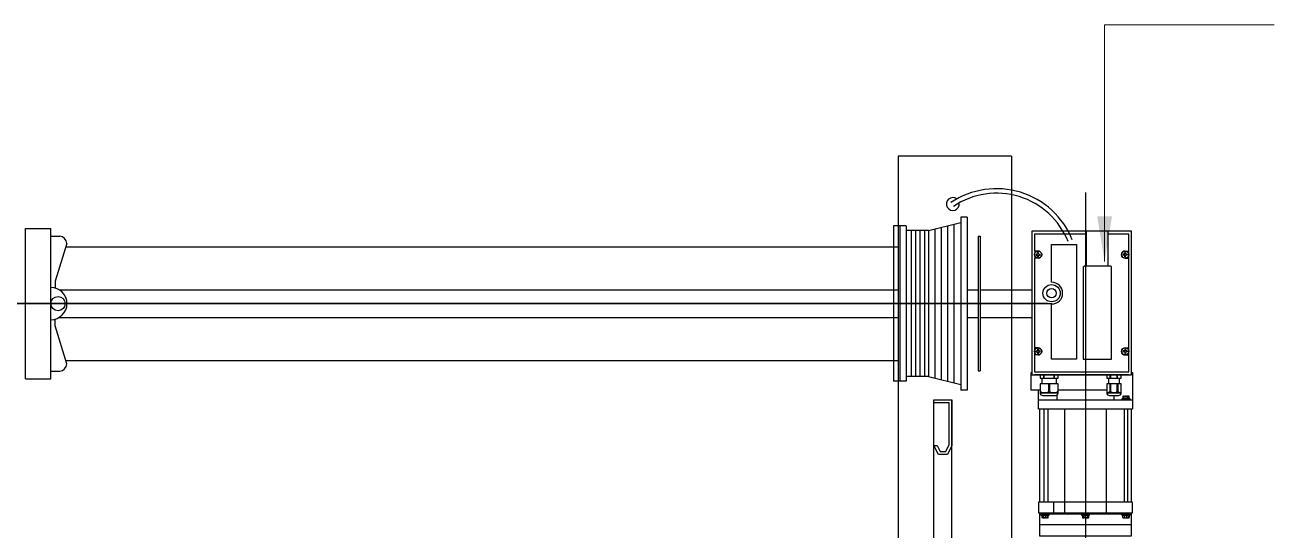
# Model space of a CAD drawing. Header units: millimetres. Extents: x 909 to 159266, y 137 to 21462.
# Drawn here: x 89987 to 91363, y 17949 to 18506 of the extents above; entities that cross this region are included whole.
import ezdxf

# ---------------------------------------------------------------- set-up
doc = ezdxf.new("R2010")
doc.units = ezdxf.units.MM
doc.header["$LTSCALE"] = 50
doc.header["$MEASUREMENT"] = 0
for name, color, linetype in [('FIN', 5, 'Continuous'), ('LC-003-002-----0', 1, 'Continuous'), ('OHD Frame', 2, 'Continuous'), ('OHD Track', 4, 'Continuous')]:
    doc.layers.add(name, color=color, linetype=linetype)
doc.styles.get("Standard").update_dxf_attribs({"font": 'NanumGothicBold.ttf'})
doc.dimstyles.new('ISO-25', dxfattribs={"dimtxt": 2.5, "dimasz": 2.5, "dimexe": 1.25, "dimexo": 0.625, "dimtad": 1, "dimtxsty": 'Standard', "dimcen": 2.5, "dimadec": 0, "dimazin": 0, "dimtfac": 1, "dimtmove": 0, "dimatfit": 3, "dimfxl": 1, "dimarcsym": 0})

msp = doc.modelspace()

# ---------------------------------------------------------------- linework, layer by layer
at = {"color": 1}
for p, q in [((91155.2, 18321.1, 0), (91155.2, 17825.3, 0)), ((90957.5, 18284.3, 0), (90943.5, 18284.3, 0)), ((91024.8, 18294, 0), (91017.8, 18294, 0)), ((90982.3, 18279.2, 0), (90957.5, 18279.2, 0)), ((90957.5, 18113.1, 0), (90943.5, 18113.1, 0)), ((90982.3, 18118.2, 0), (90957.5, 18118.2, 0)), ((91024.8, 18103.4, 0), (91017.8, 18103.4, 0))]:
    msp.add_line(p, q, dxfattribs=at)
at = {"color": 1, "linetype": 'Continuous'}
for p, q in [((90943.5, 18284.3, 0), (90943.5, 18113.1, 0)), ((90950.5, 18284.3, 0), (90950.5, 18113.1, 0)), ((90957.5, 18284.3, 0), (90957.5, 18113.1, 0)), ((90982.3, 18279.2, 0), (91017.8, 18288, 0)), ((91017.8, 18294, 0), (91017.8, 18103.4, 0)), ((91024.8, 18294, 0), (91024.8, 18103.4, 0)), ((90982.3, 18279.2, 0), (90982.3, 18118.2, 0)), ((90982.3, 18118.2, 0), (91017.8, 18109.4, 0))]:
    msp.add_line(p, q, dxfattribs=at)
at = {"color": 8, "linetype": 'Continuous'}
for p, q in [((91003.3, 18284.4, 0), (91003.3, 18113, 0)), ((91010.3, 18286.2, 0), (91010.3, 18111.2, 0)), ((90963, 18279.2, 0), (90963, 18118.2, 0)), ((90967.9, 18279.2, 0), (90967.9, 18118.2, 0)), ((90972.8, 18279.2, 0), (90972.8, 18118.2, 0)), ((90977.7, 18279.2, 0), (90977.7, 18118.2, 0)), ((90989.3, 18280.9, 0), (90989.3, 18116.5, 0)), ((90996.3, 18282.7, 0), (90996.3, 18114.7, 0))]:
    msp.add_line(p, q, dxfattribs=at)
at = {"color": 3}
for p, q in [((89987.6, 18281.7, 0), (90015.6, 18281.7, 0)), ((89987.6, 18115.7, 0), (89987.6, 18281.7, 0)), ((90015.6, 18115.7, 0), (90015.6, 18281.7, 0)), ((90015.6, 18273.1, 0), (90025.3, 18273.1, 0)), ((90033.3, 18265.1, 0), (90020.4, 18223.3, 0)), ((90020.4, 18223.3, 0), (90020.4, 18215.8, 0)), ((90020.4, 18174.1, 0), (90020.4, 18181.6, 0)), ((90033.3, 18132.3, 0), (90020.4, 18174.1, 0)), ((90015.6, 18124.3, 0), (90025.3, 18124.3, 0)), ((89987.6, 18115.7, 0), (90015.6, 18115.7, 0))]:
    msp.add_line(p, q, dxfattribs=at)
for p, q in [((91036.8, 18272.9, 0), (91036.8, 18124.5, 0)), ((91036.8, 18272.9, 0), (91039, 18272.9, 0)), ((91039, 18272.9, 0), (91039, 18124.5, 0)), ((90032.1, 18261.2, 0), (90948.8, 18261.2, 0)), ((90032.1, 18136.2, 0), (90948.8, 18136.2, 0)), ((91036.8, 18124.5, 0), (91039, 18124.5, 0))]:
    msp.add_line(p, q)
at = {"color": 0}
for p, q in [((91156.4, 18240, 0), (91156.4, 18278.4, 0)), ((91156.4, 18240, 0), (91156.4, 18278.4, 0)), ((91180, 18240, 0), (91180, 18278.4, 0)), ((91180, 18240, 0), (91180, 18278.4, 0)), ((91102.9, 18256.7, 0), (91098.9, 18256.7, 0)), ((91102.9, 18256.7, 0), (91098.9, 18256.7, 0)), ((91102.9, 18248.7, 0), (91098.9, 18248.7, 0)), ((91102.9, 18248.7, 0), (91098.9, 18248.7, 0)), ((91198.9, 18256.7, 0), (91202.9, 18256.7, 0)), ((91198.9, 18256.7, 0), (91202.9, 18256.7, 0)), ((91198.9, 18248.7, 0), (91202.9, 18248.7, 0)), ((91198.9, 18248.7, 0), (91202.9, 18248.7, 0)), ((91152.6, 18239.2, 0), (91153.7, 18240, 0)), ((91152.6, 18239.2, 0), (91153.7, 18240, 0)), ((91183.9, 18239.2, 0), (91182.8, 18240, 0)), ((91183.9, 18239.2, 0), (91182.8, 18240, 0)), ((91102.9, 18150.1, 0), (91098.9, 18150.1, 0)), ((91102.9, 18150.1, 0), (91098.9, 18150.1, 0)), ((91198.9, 18150.1, 0), (91202.9, 18150.1, 0)), ((91198.9, 18150.1, 0), (91202.9, 18150.1, 0)), ((91102.9, 18142.1, 0), (91098.9, 18142.1, 0)), ((91102.9, 18142.1, 0), (91098.9, 18142.1, 0)), ((91198.9, 18142.1, 0), (91202.9, 18142.1, 0)), ((91198.9, 18142.1, 0), (91202.9, 18142.1, 0)), ((91095.9, 18122.4, 0), (91094.9, 18122.4, 0)), ((91094.9, 18122.4, 0), (91094.9, 18103.3, 0)), ((91095.9, 18122.4, 0), (91094.9, 18122.4, 0)), ((91094.9, 18122.4, 0), (91094.9, 18103.3, 0)), ((91202.9, 18120.4, 0), (91098.9, 18120.4, 0)), ((91202.9, 18120.4, 0), (91098.9, 18120.4, 0)), ((91109.1, 18116.4, 0), (91109.1, 18120.4, 0)), ((91109.1, 18116.4, 0), (91109.1, 18120.4, 0)), ((91109.6, 18116.4, 0), (91109.6, 18120.4, 0)), ((91109.6, 18116.4, 0), (91109.6, 18120.4, 0)), ((91120.6, 18116.4, 0), (91120.6, 18120.4, 0)), ((91120.6, 18116.4, 0), (91120.6, 18120.4, 0)), ((91121.1, 18116.4, 0), (91121.1, 18120.4, 0)), ((91121.1, 18116.4, 0), (91121.1, 18120.4, 0)), ((91182.5, 18116.4, 0), (91182.5, 18120.4, 0)), ((91182.5, 18116.4, 0), (91182.5, 18120.4, 0)), ((91183, 18116.4, 0), (91183, 18120.4, 0)), ((91183, 18116.4, 0), (91183, 18120.4, 0)), ((91190, 18116.4, 0), (91190, 18120.4, 0)), ((91190, 18116.4, 0), (91190, 18120.4, 0)), ((91190.5, 18116.4, 0), (91190.5, 18120.4, 0)), ((91190.5, 18116.4, 0), (91190.5, 18120.4, 0)), ((91205.9, 18122.9, 0), (91206.9, 18122.9, 0)), ((91205.9, 18122.9, 0), (91206.9, 18122.9, 0)), ((91206.9, 18122.9, 0), (91206.9, 18082.5, 0)), ((91206.9, 18122.9, 0), (91206.9, 18082.5, 0)), ((91105.1, 18103.3, 0), (91094.9, 18103.3, 0)), ((91105.1, 18103.3, 0), (91094.9, 18103.3, 0)), ((91103.5, 18092.7, 0), (91103.5, 18103.3, 0)), ((91103.5, 18092.7, 0), (91103.5, 18103.3, 0)), ((91123.9, 18092.7, 0), (91123.9, 18098, 0)), ((91123.9, 18092.7, 0), (91123.9, 18098, 0)), ((91178.5, 18103.3, 0), (91125.1, 18103.3, 0)), ((91178.5, 18103.3, 0), (91125.1, 18103.3, 0)), ((91186.5, 18097.4, 0), (91186.5, 18092.7, 0)), ((91186.5, 18097.4, 0), (91186.5, 18092.7, 0)), ((91196.3, 18096.3, 0), (91196.3, 18093.7, 0)), ((91196.3, 18096.3, 0), (91196.3, 18093.7, 0)), ((91196.3, 18093.7, 0), (91203.3, 18093.7, 0)), ((91196.3, 18093.7, 0), (91203.3, 18093.7, 0)), ((91196.8, 18096.8, 0), (91197.3, 18096.8, 0)), ((91196.8, 18096.8, 0), (91197.3, 18096.8, 0)), ((91197.8, 18093.7, 0), (91197.8, 18096.3, 0)), ((91197.8, 18093.7, 0), (91197.8, 18096.3, 0)), ((91198.3, 18096.8, 0), (91199.3, 18096.8, 0)), ((91198.3, 18096.8, 0), (91199.3, 18096.8, 0)), ((91199.8, 18093.7, 0), (91199.8, 18096.3, 0)), ((91199.8, 18093.7, 0), (91199.8, 18096.3, 0)), ((91200.3, 18096.8, 0), (91201.3, 18096.8, 0)), ((91200.3, 18096.8, 0), (91201.3, 18096.8, 0)), ((91201.8, 18093.7, 0), (91201.8, 18096.3, 0)), ((91201.8, 18093.7, 0), (91201.8, 18096.3, 0)), ((91202.3, 18096.8, 0), (91202.8, 18096.8, 0)), ((91202.3, 18096.8, 0), (91202.8, 18096.8, 0)), ((91203.3, 18093.7, 0), (91203.3, 18096.3, 0)), ((91203.3, 18093.7, 0), (91203.3, 18096.3, 0)), ((91104.5, 18082.5, 0), (91104.5, 17980, 0)), ((91104.5, 18082.5, 0), (91104.5, 17980, 0)), ((91205.9, 17980, 0), (91205.9, 18082.5, 0)), ((91205.9, 17980, 0), (91205.9, 18082.5, 0)), ((91104.5, 17955.4, 0), (91205.9, 17955.4, 0)), ((91104.5, 17955.4, 0), (91205.9, 17955.4, 0)), ((91114.1, 17965.7, 0), (91107.1, 17965.7, 0)), ((91107.1, 17965.7, 0), (91107.1, 17963.1, 0)), ((91114.1, 17965.7, 0), (91107.1, 17965.7, 0)), ((91107.1, 17965.7, 0), (91107.1, 17963.1, 0)), ((91108.1, 17962.6, 0), (91107.6, 17962.6, 0)), ((91108.1, 17962.6, 0), (91107.6, 17962.6, 0)), ((91108.6, 17965.7, 0), (91108.6, 17963.1, 0)), ((91108.6, 17965.7, 0), (91108.6, 17963.1, 0)), ((91110.1, 17962.6, 0), (91109.1, 17962.6, 0)), ((91110.1, 17962.6, 0), (91109.1, 17962.6, 0)), ((91110.6, 17965.7, 0), (91110.6, 17963.1, 0)), ((91110.6, 17965.7, 0), (91110.6, 17963.1, 0)), ((91112.1, 17962.6, 0), (91111.1, 17962.6, 0)), ((91112.1, 17962.6, 0), (91111.1, 17962.6, 0)), ((91112.6, 17965.7, 0), (91112.6, 17963.1, 0)), ((91112.6, 17965.7, 0), (91112.6, 17963.1, 0)), ((91113.6, 17962.6, 0), (91113.1, 17962.6, 0)), ((91113.6, 17962.6, 0), (91113.1, 17962.6, 0)), ((91114.1, 17963.1, 0), (91114.1, 17965.7, 0)), ((91114.1, 17963.1, 0), (91114.1, 17965.7, 0)), ((91158.7, 17965.7, 0), (91151.7, 17965.7, 0)), ((91151.7, 17965.7, 0), (91151.7, 17963.1, 0)), ((91158.7, 17965.7, 0), (91151.7, 17965.7, 0)), ((91151.7, 17965.7, 0), (91151.7, 17963.1, 0)), ((91152.7, 17962.6, 0), (91152.2, 17962.6, 0)), ((91152.7, 17962.6, 0), (91152.2, 17962.6, 0)), ((91153.2, 17965.7, 0), (91153.2, 17963.1, 0)), ((91153.2, 17965.7, 0), (91153.2, 17963.1, 0)), ((91154.7, 17962.6, 0), (91153.7, 17962.6, 0)), ((91154.7, 17962.6, 0), (91153.7, 17962.6, 0)), ((91155.2, 17965.7, 0), (91155.2, 17963.1, 0)), ((91155.2, 17965.7, 0), (91155.2, 17963.1, 0)), ((91156.7, 17962.6, 0), (91155.7, 17962.6, 0)), ((91156.7, 17962.6, 0), (91155.7, 17962.6, 0)), ((91157.2, 17965.7, 0), (91157.2, 17963.1, 0)), ((91157.2, 17965.7, 0), (91157.2, 17963.1, 0)), ((91158.2, 17962.6, 0), (91157.7, 17962.6, 0)), ((91158.2, 17962.6, 0), (91157.7, 17962.6, 0)), ((91158.7, 17963.1, 0), (91158.7, 17965.7, 0)), ((91158.7, 17963.1, 0), (91158.7, 17965.7, 0)), ((91196.3, 17965.7, 0), (91203.3, 17965.7, 0)), ((91196.3, 17963.1, 0), (91196.3, 17965.7, 0)), ((91196.3, 17965.7, 0), (91203.3, 17965.7, 0)), ((91196.3, 17963.1, 0), (91196.3, 17965.7, 0)), ((91196.8, 17962.6, 0), (91197.3, 17962.6, 0)), ((91196.8, 17962.6, 0), (91197.3, 17962.6, 0)), ((91197.8, 17965.7, 0), (91197.8, 17963.1, 0)), ((91197.8, 17965.7, 0), (91197.8, 17963.1, 0)), ((91198.3, 17962.6, 0), (91199.3, 17962.6, 0)), ((91198.3, 17962.6, 0), (91199.3, 17962.6, 0)), ((91199.8, 17965.7, 0), (91199.8, 17963.1, 0)), ((91199.8, 17965.7, 0), (91199.8, 17963.1, 0)), ((91200.3, 17962.6, 0), (91201.3, 17962.6, 0)), ((91200.3, 17962.6, 0), (91201.3, 17962.6, 0)), ((91201.8, 17965.7, 0), (91201.8, 17963.1, 0)), ((91201.8, 17965.7, 0), (91201.8, 17963.1, 0)), ((91202.3, 17962.6, 0), (91202.8, 17962.6, 0)), ((91202.3, 17962.6, 0), (91202.8, 17962.6, 0)), ((91203.3, 17965.7, 0), (91203.3, 17963.1, 0)), ((91203.3, 17965.7, 0), (91203.3, 17963.1, 0))]:
    msp.add_line(p, q, dxfattribs=at)
at = {"color": 2}
for p, q in [((90024.5, 18214, 0), (90948.8, 18214, 0)), ((91024.8, 18214, 0), (91036.8, 18214, 0)), ((91039, 18214, 0), (91095.9, 18214, 0)), ((90024.5, 18183.4, 0), (90948.8, 18183.4, 0)), ((91024.8, 18183.4, 0), (91036.8, 18183.4, 0)), ((91039, 18183.4, 0), (91095.9, 18183.4, 0))]:
    msp.add_line(p, q, dxfattribs=at)
at = {"color": 8}
for p, q in [((91113.2, 18198.7, 0), (80579.4, 18198.7, 0)), ((80584.5, 18198.7, 0), (91118.3, 18198.7, 0))]:
    msp.add_line(p, q, dxfattribs=at)
at = {"color": 0, "elevation": 0}
for points in [[(91095.9, 18120.4), (91205.9, 18120.4), (91205.9, 18278.4), (91095.9, 18278.4)], [(91105.1, 18100.4), (91125.1, 18100.4), (91125.1, 18110.4), (91105.1, 18110.4)], [(91178.5, 18100.4), (91194.5, 18100.4), (91194.5, 18110.4), (91178.5, 18110.4)], [(91103.5, 18092.7), (91206.9, 18092.7), (91206.9, 18082.5), (91103.5, 18082.5)], [(91103.5, 17968), (91206.9, 17968), (91206.9, 17980), (91103.5, 17980)]]:
    msp.add_lwpolyline(points, close=True, dxfattribs=at)
for points in [[(91098.9, 18248.7), (91098.9, 18123.4), (91202.9, 18123.4), (91202.9, 18275.4), (91180, 18275.4)], [(91156.4, 18275.4), (91098.9, 18275.4), (91098.9, 18256.7)], [(91117.8, 18222.3), (91117.8, 18263.8), (91145.1, 18263.8), (91145.1, 18137.4), (91117.8, 18137.4), (91117.8, 18198.1)], [(91152.6, 18239.2), (91152.6, 18137.4), (91183.9, 18137.4), (91183.9, 18239.2)], [(91182.8, 18240), (91153.7, 18240)], [(91105.1, 18120.4), (91105.1, 18116.4), (91125.1, 18116.4), (91125.1, 18120.4)], [(91178.5, 18120.4), (91178.5, 18116.4), (91194.5, 18116.4), (91194.5, 18120.4)], [(91114.9, 18102.3), (91114.9, 18110.4), (91105.4, 18110.4), (91105.4, 18102.3)], [(91107.1, 18116.4), (91107.1, 18110.4)], [(91124.9, 18102.3), (91124.9, 18110.4), (91115.4, 18110.4), (91115.4, 18102.3)], [(91123.1, 18110.4), (91123.1, 18116.4)], [(91182.2, 18102.3), (91182.2, 18110.4), (91178.5, 18110.4)], [(91180.5, 18116.4), (91180.5, 18110.4)], [(91190.2, 18102.3), (91190.2, 18110.4), (91182.7, 18110.4), (91182.7, 18102.3)], [(91194.5, 18110.4), (91190.7, 18110.4), (91190.7, 18102.3)], [(91192.5, 18110.4), (91192.5, 18116.4)], [(91125.1, 18100.4), (91105.1, 18100.4)], [(91107.4, 18100.9), (91112.9, 18100.9)], [(91108.1, 18097.4), (91122.1, 18097.4)], [(91117.4, 18100.9), (91122.9, 18100.9)], [(91178.5, 18100.9), (91180.2, 18100.9)], [(91194.5, 18100.4), (91178.5, 18100.4)], [(91181.5, 18097.4), (91191.5, 18097.4)], [(91184.8, 18100.9), (91188.2, 18100.9)], [(91192.8, 18100.9), (91194.5, 18100.9)], [(91204.3, 18092.7), (91204.3, 18093.7), (91195.3, 18093.7), (91195.3, 18092.7)], [(91109.6, 17980), (91109.6, 18082.5)], [(91113.6, 18082.5), (91113.6, 17980)], [(91132.2, 18082.5), (91132.2, 17968)], [(91178.2, 17968), (91178.2, 18082.5)], [(91197.8, 18082.5), (91197.8, 17980)], [(91201.8, 17980), (91201.8, 18082.5)], [(91104.5, 17968), (91104.5, 17942.8), (91205.9, 17942.8), (91205.9, 17968)], [(91109.4, 17966.7), (91109.4, 17968)], [(91119.8, 17980), (91119.8, 17968)], [(91201.3, 17968), (91201.3, 17966.7)], [(91204.3, 17966.7), (91106.1, 17966.7), (91106.1, 17965.7), (91115.1, 17965.7), (91115.1, 17966.7)], [(91150.7, 17966.7), (91150.7, 17965.7), (91159.7, 17965.7), (91159.7, 17966.7)], [(91204.3, 17966.7), (91204.3, 17965.7), (91195.3, 17965.7), (91195.3, 17966.7)]]:
    msp.add_lwpolyline(points, dxfattribs=at)
at = {"color": 0}
for radius in [9.49, 9.49, 5.11, 5.11]:
    msp.add_circle((91117.8, 18210.2, 0), radius, dxfattribs=at)
at = {"color": 3}
msp.add_circle((90023.4, 18198.7, 0), 7.81, dxfattribs=at)
for centre, radius, start, end in [((90024.4, 18264.2, 0), 8.9, 5.6375, 84.2418), ((90015.6, 18198.7, 0), 17.7, 270, 90), ((90024.4, 18133.2, 0), 8.9, 275.7582, 354.3625)]:
    msp.add_arc(centre, radius, start, end, dxfattribs=at)
at = {"color": 0}
for centre, radius, start, end in [((91102.9, 18252.7, 0), 4, 270, 90), ((91102.9, 18252.7, 0), 4, 270, 90), ((91198.9, 18252.7, 0), 4, 90, 270), ((91198.9, 18252.7, 0), 4, 90, 270), ((91117.8, 18210.2, 0), 12.1, 270, 90), ((91117.8, 18210.2, 0), 12.1, 270, 90), ((91102.9, 18146.1, 0), 4, 270, 90), ((91102.9, 18146.1, 0), 4, 270, 90), ((91198.9, 18146.1, 0), 4, 90, 270), ((91198.9, 18146.1, 0), 4, 90, 270), ((91108.1, 18100.4, 0), 3, 180, 270), ((91108.1, 18100.4, 0), 3, 180, 270), ((91107.8, 18103.7, 0), 2.82, 209.4502, 261.2642), ((91107.8, 18103.7, 0), 2.82, 209.4502, 261.2642), ((91112.4, 18103.7, 0), 2.82, 278.7358, 330.5498), ((91112.4, 18103.7, 0), 2.82, 278.7358, 330.5498), ((91117.8, 18103.7, 0), 2.82, 209.4502, 261.2642), ((91117.8, 18103.7, 0), 2.82, 209.4502, 261.2642), ((91122.1, 18100.4, 0), 3, 270, 0), ((91122.1, 18100.4, 0), 3, 270, 0), ((91122.4, 18103.7, 0), 2.82, 278.7358, 330.5498), ((91122.4, 18103.7, 0), 2.82, 278.7358, 330.5498), ((91181.5, 18100.4, 0), 3, 180, 270), ((91181.5, 18100.4, 0), 3, 180, 270), ((91179.8, 18103.7, 0), 2.82, 278.7358, 330.5498), ((91179.8, 18103.7, 0), 2.82, 278.7358, 330.5498), ((91185.2, 18103.7, 0), 2.82, 209.4502, 261.2642), ((91185.2, 18103.7, 0), 2.82, 209.4502, 261.2642), ((91187.8, 18103.7, 0), 2.82, 278.7358, 330.5498), ((91187.8, 18103.7, 0), 2.82, 278.7358, 330.5498), ((91193.2, 18103.7, 0), 2.82, 209.4502, 261.2642), ((91193.2, 18103.7, 0), 2.82, 209.4502, 261.2642), ((91191.5, 18100.4, 0), 3, 270, 0), ((91191.5, 18100.4, 0), 3, 270, 0), ((91196.8, 18096.3, 0), 0.5, 90, 180), ((91196.8, 18096.3, 0), 0.5, 90, 180), ((91197.3, 18096.3, 0), 0.5, 0, 90), ((91197.3, 18096.3, 0), 0.5, 0, 90), ((91198.3, 18096.3, 0), 0.5, 90, 180), ((91198.3, 18096.3, 0), 0.5, 90, 180), ((91199.3, 18096.3, 0), 0.5, 0, 90), ((91199.3, 18096.3, 0), 0.5, 0, 90), ((91200.3, 18096.3, 0), 0.5, 90, 180), ((91200.3, 18096.3, 0), 0.5, 90, 180), ((91201.3, 18096.3, 0), 0.5, 0, 90), ((91201.3, 18096.3, 0), 0.5, 0, 90), ((91202.3, 18096.3, 0), 0.5, 90, 180), ((91202.3, 18096.3, 0), 0.5, 90, 180), ((91202.8, 18096.3, 0), 0.5, 0, 90), ((91202.8, 18096.3, 0), 0.5, 0, 90), ((91107.6, 17963.1, 0), 0.5, 180, 270), ((91107.6, 17963.1, 0), 0.5, 180, 270), ((91108.1, 17963.1, 0), 0.5, 270, 0), ((91108.1, 17963.1, 0), 0.5, 270, 0), ((91109.1, 17963.1, 0), 0.5, 180, 270), ((91109.1, 17963.1, 0), 0.5, 180, 270), ((91110.1, 17963.1, 0), 0.5, 270, 0), ((91110.1, 17963.1, 0), 0.5, 270, 0), ((91111.1, 17963.1, 0), 0.5, 180, 270), ((91111.1, 17963.1, 0), 0.5, 180, 270), ((91112.1, 17963.1, 0), 0.5, 270, 0), ((91112.1, 17963.1, 0), 0.5, 270, 0), ((91113.1, 17963.1, 0), 0.5, 180, 270), ((91113.1, 17963.1, 0), 0.5, 180, 270), ((91113.6, 17963.1, 0), 0.5, 270, 0), ((91113.6, 17963.1, 0), 0.5, 270, 0), ((91152.2, 17963.1, 0), 0.5, 180, 270), ((91152.2, 17963.1, 0), 0.5, 180, 270), ((91152.7, 17963.1, 0), 0.5, 270, 0), ((91152.7, 17963.1, 0), 0.5, 270, 0), ((91153.7, 17963.1, 0), 0.5, 180, 270), ((91153.7, 17963.1, 0), 0.5, 180, 270), ((91154.7, 17963.1, 0), 0.5, 270, 0), ((91154.7, 17963.1, 0), 0.5, 270, 0), ((91155.7, 17963.1, 0), 0.5, 180, 270), ((91155.7, 17963.1, 0), 0.5, 180, 270), ((91156.7, 17963.1, 0), 0.5, 270, 0), ((91156.7, 17963.1, 0), 0.5, 270, 0), ((91157.7, 17963.1, 0), 0.5, 180, 270), ((91157.7, 17963.1, 0), 0.5, 180, 270), ((91158.2, 17963.1, 0), 0.5, 270, 0), ((91158.2, 17963.1, 0), 0.5, 270, 0), ((91196.8, 17963.1, 0), 0.5, 180, 270), ((91196.8, 17963.1, 0), 0.5, 180, 270), ((91197.3, 17963.1, 0), 0.5, 270, 0), ((91197.3, 17963.1, 0), 0.5, 270, 0), ((91198.3, 17963.1, 0), 0.5, 180, 270), ((91198.3, 17963.1, 0), 0.5, 180, 270), ((91199.3, 17963.1, 0), 0.5, 270, 0), ((91199.3, 17963.1, 0), 0.5, 270, 0), ((91200.3, 17963.1, 0), 0.5, 180, 270), ((91200.3, 17963.1, 0), 0.5, 180, 270), ((91201.3, 17963.1, 0), 0.5, 270, 0), ((91201.3, 17963.1, 0), 0.5, 270, 0), ((91202.3, 17963.1, 0), 0.5, 180, 270), ((91202.3, 17963.1, 0), 0.5, 180, 270), ((91202.8, 17963.1, 0), 0.5, 270, 0), ((91202.8, 17963.1, 0), 0.5, 270, 0)]:
    msp.add_arc(centre, radius, start, end, dxfattribs=at)
at = {"layer": 'FIN', "color": 0}
for centre, radius, start, end in [((91009, 18308.5, 0), 7.08, 51.1522, 9.7754), ((91009, 18308.5, 0), 7.08, 51.1522, 9.7754), ((91057.2, 18235.5, 0), 89.9, 21.8493, 123.9656), ((91057.2, 18235.5, 0), 89.9, 21.8493, 123.9656), ((91057.2, 18235.5, 0), 84.9, 21.8493, 123.9656), ((91057.2, 18235.5, 0), 84.9, 21.8493, 123.9656)]:
    msp.add_arc(centre, radius, start, end, dxfattribs=at)
at = {"layer": 'LC-003-002-----0'}
for p, q in [((91100.5, 18253.2, 0), (91102.4, 18253.2, 0)), ((91100.5, 18253.2, 0), (91102.4, 18253.2, 0)), ((91100.5, 18252.2, 0), (91102.4, 18252.2, 0)), ((91100.5, 18252.2, 0), (91102.4, 18252.2, 0)), ((91102.4, 18253.2, 0), (91102.4, 18255.1, 0)), ((91102.4, 18253.2, 0), (91102.4, 18255.1, 0)), ((91102.4, 18250.4, 0), (91102.4, 18252.2, 0)), ((91102.4, 18250.4, 0), (91102.4, 18252.2, 0)), ((91103.3, 18253.2, 0), (91103.3, 18255.1, 0)), ((91103.3, 18253.2, 0), (91103.3, 18255.1, 0)), ((91103.3, 18253.2, 0), (91105.2, 18253.2, 0)), ((91103.3, 18253.2, 0), (91105.2, 18253.2, 0)), ((91103.3, 18250.4, 0), (91103.3, 18252.2, 0)), ((91103.3, 18252.2, 0), (91105.2, 18252.2, 0)), ((91103.3, 18250.4, 0), (91103.3, 18252.2, 0)), ((91103.3, 18252.2, 0), (91105.2, 18252.2, 0)), ((91198.4, 18253.2, 0), (91196.5, 18253.2, 0)), ((91198.4, 18253.2, 0), (91196.5, 18253.2, 0)), ((91198.4, 18252.2, 0), (91196.5, 18252.2, 0)), ((91198.4, 18252.2, 0), (91196.5, 18252.2, 0)), ((91198.4, 18253.2, 0), (91198.4, 18255.1, 0)), ((91198.4, 18253.2, 0), (91198.4, 18255.1, 0)), ((91198.4, 18250.4, 0), (91198.4, 18252.2, 0)), ((91198.4, 18250.4, 0), (91198.4, 18252.2, 0)), ((91199.3, 18253.2, 0), (91199.3, 18255.1, 0)), ((91199.3, 18253.2, 0), (91199.3, 18255.1, 0)), ((91201.2, 18253.2, 0), (91199.3, 18253.2, 0)), ((91201.2, 18253.2, 0), (91199.3, 18253.2, 0)), ((91199.3, 18250.4, 0), (91199.3, 18252.2, 0)), ((91201.2, 18252.2, 0), (91199.3, 18252.2, 0)), ((91199.3, 18250.4, 0), (91199.3, 18252.2, 0)), ((91201.2, 18252.2, 0), (91199.3, 18252.2, 0)), ((91102.4, 18148.4, 0), (91102.4, 18146.5, 0)), ((91102.4, 18148.4, 0), (91102.4, 18146.5, 0)), ((91103.3, 18148.4, 0), (91103.3, 18146.5, 0)), ((91103.3, 18148.4, 0), (91103.3, 18146.5, 0)), ((91198.4, 18148.4, 0), (91198.4, 18146.5, 0)), ((91198.4, 18148.4, 0), (91198.4, 18146.5, 0)), ((91199.3, 18148.4, 0), (91199.3, 18146.5, 0)), ((91199.3, 18148.4, 0), (91199.3, 18146.5, 0)), ((91100.5, 18146.5, 0), (91102.4, 18146.5, 0)), ((91100.5, 18146.5, 0), (91102.4, 18146.5, 0)), ((91100.5, 18145.6, 0), (91102.4, 18145.6, 0)), ((91100.5, 18145.6, 0), (91102.4, 18145.6, 0)), ((91102.4, 18145.6, 0), (91102.4, 18143.7, 0)), ((91102.4, 18145.6, 0), (91102.4, 18143.7, 0)), ((91103.3, 18146.5, 0), (91105.2, 18146.5, 0)), ((91103.3, 18146.5, 0), (91105.2, 18146.5, 0)), ((91103.3, 18145.6, 0), (91105.2, 18145.6, 0)), ((91103.3, 18145.6, 0), (91103.3, 18143.7, 0)), ((91103.3, 18145.6, 0), (91105.2, 18145.6, 0)), ((91103.3, 18145.6, 0), (91103.3, 18143.7, 0)), ((91198.4, 18146.5, 0), (91196.5, 18146.5, 0)), ((91198.4, 18146.5, 0), (91196.5, 18146.5, 0)), ((91198.4, 18145.6, 0), (91196.5, 18145.6, 0)), ((91198.4, 18145.6, 0), (91196.5, 18145.6, 0)), ((91198.4, 18145.6, 0), (91198.4, 18143.7, 0)), ((91198.4, 18145.6, 0), (91198.4, 18143.7, 0)), ((91201.2, 18146.5, 0), (91199.3, 18146.5, 0)), ((91201.2, 18146.5, 0), (91199.3, 18146.5, 0)), ((91201.2, 18145.6, 0), (91199.3, 18145.6, 0)), ((91199.3, 18145.6, 0), (91199.3, 18143.7, 0)), ((91201.2, 18145.6, 0), (91199.3, 18145.6, 0)), ((91199.3, 18145.6, 0), (91199.3, 18143.7, 0))]:
    msp.add_line(p, q, dxfattribs=at)
for centre in [(91102.9, 18252.7, 0), (91102.9, 18252.7, 0), (91198.9, 18252.7, 0), (91198.9, 18252.7, 0), (91102.9, 18146.1, 0), (91102.9, 18146.1, 0), (91198.9, 18146.1, 0), (91198.9, 18146.1, 0)]:
    msp.add_circle(centre, 4, dxfattribs=at)
for centre, start, end in [((91102.9, 18252.7, 0), 168.463, 191.537), ((91102.9, 18252.7, 0), 168.463, 191.537), ((91102.9, 18252.7, 0), 78.463, 101.537), ((91102.9, 18252.7, 0), 78.463, 101.537), ((91102.9, 18252.7, 0), 258.463, 281.537), ((91102.9, 18252.7, 0), 258.463, 281.537), ((91102.9, 18252.7, 0), 348.463, 11.537), ((91102.9, 18252.7, 0), 348.463, 11.537), ((91198.9, 18252.7, 0), 168.463, 191.537), ((91198.9, 18252.7, 0), 168.463, 191.537), ((91198.9, 18252.7, 0), 78.463, 101.537), ((91198.9, 18252.7, 0), 78.463, 101.537), ((91198.9, 18252.7, 0), 258.463, 281.537), ((91198.9, 18252.7, 0), 258.463, 281.537), ((91198.9, 18252.7, 0), 348.463, 11.537), ((91198.9, 18252.7, 0), 348.463, 11.537), ((91102.9, 18146.1, 0), 78.463, 101.537), ((91102.9, 18146.1, 0), 78.463, 101.537), ((91198.9, 18146.1, 0), 78.463, 101.537), ((91198.9, 18146.1, 0), 78.463, 101.537), ((91102.9, 18146.1, 0), 168.463, 191.537), ((91102.9, 18146.1, 0), 168.463, 191.537), ((91102.9, 18146.1, 0), 258.463, 281.537), ((91102.9, 18146.1, 0), 258.463, 281.537), ((91102.9, 18146.1, 0), 348.463, 11.537), ((91102.9, 18146.1, 0), 348.463, 11.537), ((91198.9, 18146.1, 0), 168.463, 191.537), ((91198.9, 18146.1, 0), 168.463, 191.537), ((91198.9, 18146.1, 0), 258.463, 281.537), ((91198.9, 18146.1, 0), 258.463, 281.537), ((91198.9, 18146.1, 0), 348.463, 11.537), ((91198.9, 18146.1, 0), 348.463, 11.537)]:
    msp.add_arc(centre, 2.4, start, end, dxfattribs=at)
at = {"layer": 'OHD Frame'}
for p, q in [((90948.8, 18361.2, 0), (90948.8, 15411.2, 0)), ((91073.8, 18361.2, 0), (90948.8, 18361.2, 0)), ((91073.8, 18361.2, 0), (91073.8, 10886.2, 0))]:
    msp.add_line(p, q, dxfattribs=at)
at = {"layer": 'OHD Track'}
for p, q in [((90988.1, 10886.2, 0), (90988.1, 18092.5, 0)), ((91008.1, 10886.2, 0), (91008.1, 18092.5, 0))]:
    msp.add_line(p, q, dxfattribs=at)
at = {"layer": 'OHD Track', "color": 1, "elevation": 0}
msp.add_lwpolyline([(91008.1, 18092.5), (91008.1, 18042.5), (91003.1, 18032.5), (90993.1, 18032.5), (90988.1, 18042.5), (90991.7, 18042.5), (90995.1, 18035.7), (91001.2, 18035.7), (91004.9, 18043.3), (91004.9, 18089.3), (90988.1, 18089.3), (90988.1, 18092.5)], close=True, dxfattribs=at)

# ---------------------------------------------------------------- leaders
msp.add_leader([(91176.2, 18245.1, 0), (91176.2, 18505.9, 0), (91362.8, 18505.9, 0)], dimstyle='ISO-25', override={"dimasz": 50, "dimtad": 0, "dimclrd": 1, "dimlwd": 9})

doc.saveas('drawing.dxf')
